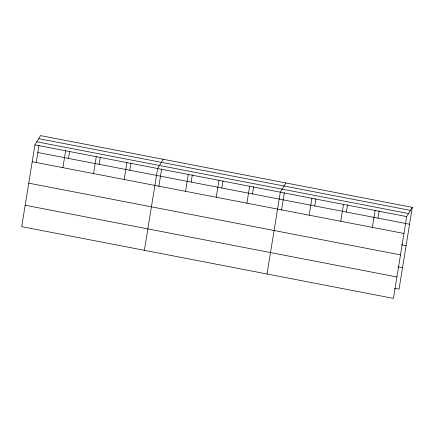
<?xml version="1.0" encoding="UTF-8"?>
<svg xmlns="http://www.w3.org/2000/svg" width="434" height="434" viewBox="0 0 434 434"><rect width="100%" height="100%" fill="white"/><g stroke="black" fill="none" stroke-linecap="round" stroke-linejoin="round"><path stroke-width="0.65" d="M34.948 144.847L21.7 226.651L393.443 298.386L406.691 216.582L412.3 207.349L40.557 135.614L34.948 144.847L406.691 216.582M36.244 162.24L38.979 145.357M62.881 167.66L65.621 150.766M68.491 158.421L69.646 151.276M93.549 173.578L96.288 156.685M99.158 164.34L100.319 157.195M124.222 179.492L126.956 162.604M129.831 170.258L130.987 163.113M144.376 250.326L157.623 168.522L163.233 159.283M158.817 186.56L161.654 169.032M185.557 191.329L188.291 174.441M191.166 182.096L192.322 174.951M216.224 197.248L218.964 180.354M221.834 188.014L222.995 180.864M246.897 203.166L249.631 186.273M252.501 193.933L253.662 186.783M267.051 273.995L280.299 192.191L285.908 182.958M281.492 210.235L284.33 192.701M309.16 215.183L311.9 198.289M314.769 205.944L315.925 198.799M340.761 221.28L343.495 204.387M346.37 212.042L347.526 204.897M372.356 227.378L375.095 210.485M377.965 218.139L379.126 210.995M412.3 207.349L399.052 289.152L394.441 288.263M38.707 138.663L410.45 210.392M36.798 141.804L408.54 213.533M37.823 152.502L409.566 224.237M32.214 161.741L403.956 233.47M401.488 244.771L406.094 245.66M28.742 183.159L400.484 254.894M397.913 266.839L402.519 267.729M25.172 205.233L396.909 276.963"/></g></svg>
